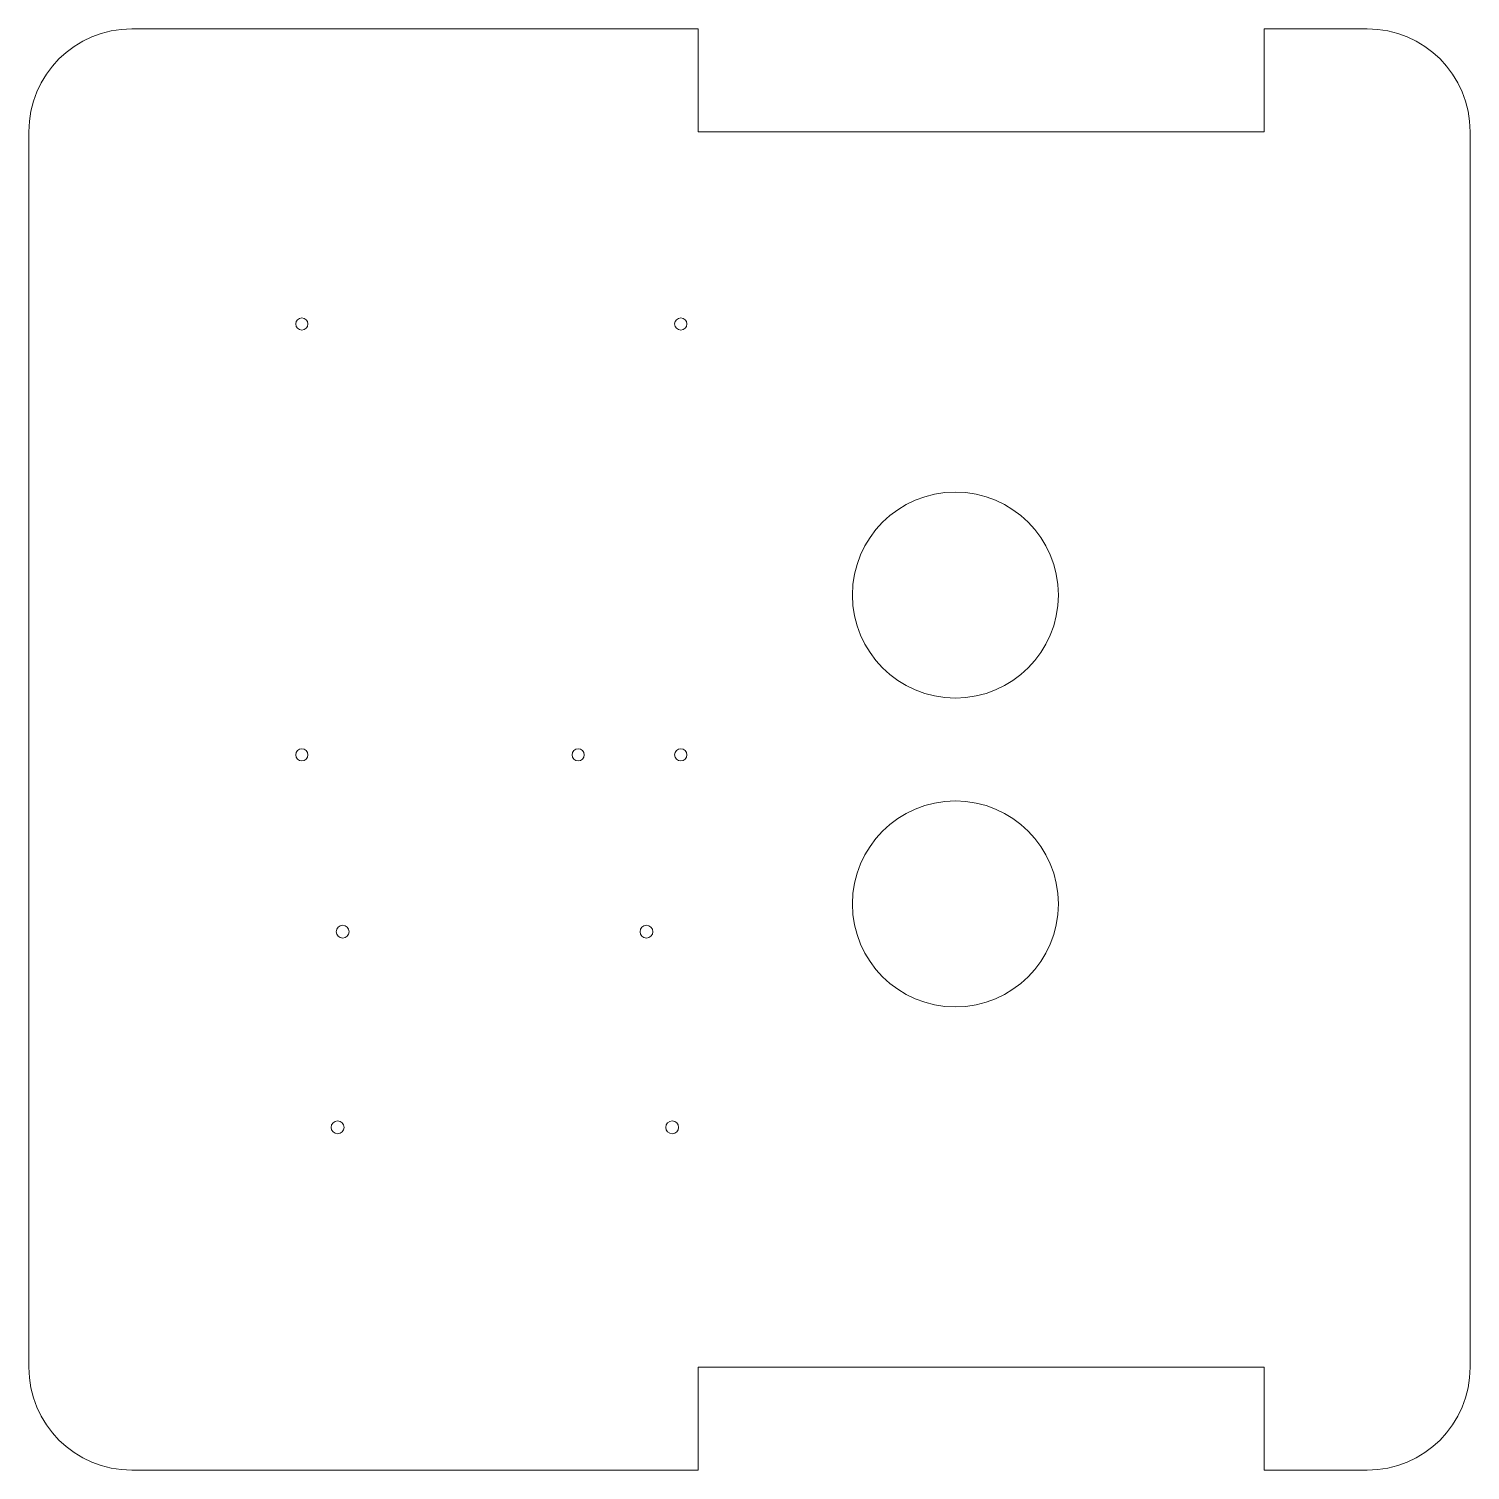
# Model space of a CAD drawing. Header units: inches. Extents: x -14 to 0, y 0 to 14.
import ezdxf

# ---------------------------------------------------------------- set-up
doc = ezdxf.new("R2010")
doc.units = ezdxf.units.IN
doc.header["$MEASUREMENT"] = 0

msp = doc.modelspace()

# ---------------------------------------------------------------- linework, layer by layer
at = {"color": 7, "linetype": 'Continuous', "lineweight": 15}
for p, q in [((-13, 14), (-7.5, 14)), ((-7.5, 14), (-7.5, 13)), ((-2, 13), (-2, 14)), ((-2, 14), (-1, 14)), ((-14, 1), (-14, 13)), ((-7.5, 13), (-2, 13)), ((0, 13), (0, 1)), ((-2, 1), (-7.5, 1)), ((-7.5, 1), (-7.5, 0)), ((-2, 0), (-2, 1)), ((-7.5, 0), (-13, 0)), ((-1, 0), (-2, 0))]:
    msp.add_line(p, q, dxfattribs=at)
for centre, radius in [((-11.349, 11.133), 0.0591), ((-7.668, 11.133), 0.0591), ((-5, 8.5), 1), ((-11.349, 6.948), 0.0591), ((-8.664, 6.948), 0.0591), ((-7.668, 6.948), 0.0591), ((-5, 5.5), 1), ((-10.951, 5.23), 0.0625), ((-8.001, 5.23), 0.0625), ((-11.001, 3.33), 0.0625), ((-7.751, 3.33), 0.0625)]:
    msp.add_circle(centre, radius, dxfattribs=at)
for centre, start, end in [((-13, 13), 90, 180), ((-1, 13), 0, 90), ((-13, 1), 180, 270), ((-1, 1), 270, 0)]:
    msp.add_arc(centre, 1, start, end, dxfattribs=at)

doc.saveas('drawing.dxf')
